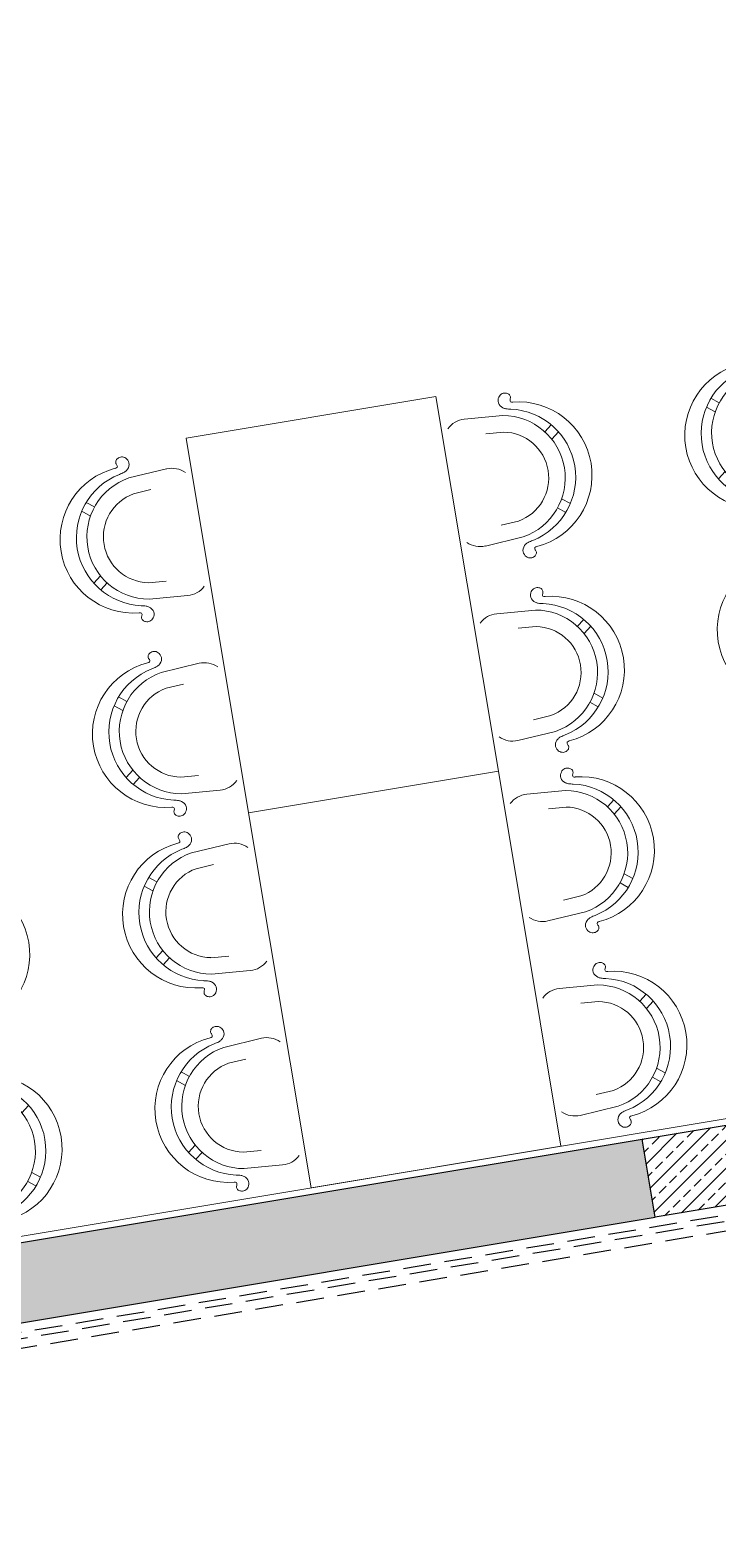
# Model space of a CAD drawing. Header units: millimetres. Extents: x 809 to 8159, y 33 to 4533.
# Drawn here: x 5425 to 5642, y 976.8 to 1448.9 of the extents above; entities that cross this region are included whole.
import ezdxf

# ---------------------------------------------------------------- set-up
doc = ezdxf.new("R2010")
doc.units = ezdxf.units.MM
doc.linetypes.add('DASHED', pattern=[19.05, 12.7, -6.35])
doc.linetypes.add('HIDDEN', pattern=[0.375, 0.25, -0.125])
for name, color, linetype, lineweight in [('B.A.TARAMA', 124, 'DASHED', 15), ('BETONARME', 3, 'Continuous', 25), ('Sıva', 1, 'Continuous', 0), ('TEFRİŞ', 130, 'Continuous', 0), ('TEZGAH', 7, 'Continuous', 0)]:
    doc.layers.add(name, color=color, linetype=linetype, lineweight=lineweight)

# ---------------------------------------------------------------- blocks, each defined once
blk = doc.blocks.new('wewefwef')
at = {"layer": 'TEFRİŞ'}
for p, q in [((20075.6652, -18240.6347, 0.271), (20075.5429, -18240.6434, 0.271)), ((20076.6181, -18240.6347, 0.271), (20076.7404, -18240.6434, 0.271)), ((20075.3973, -18240.6975, 0.271), (20075.4207, -18240.7159, 0.271)), ((20075.6055, -18240.6912, 0.271), (20075.5493, -18240.6952, 0.271)), ((20076.6778, -18240.6912, 0.271), (20076.734, -18240.6952, 0.271)), ((20076.886, -18240.6975, 0.271), (20076.8626, -18240.7159, 0.271)), ((20075.3787, -18240.7226, 0.271), (20075.4034, -18240.742, 0.271)), ((20076.9046, -18240.7226, 0.271), (20076.8799, -18240.742, 0.271)), ((20075.3787, -18240.9523, 0.271), (20075.4034, -18240.933, 0.271)), ((20076.9046, -18240.9523, 0.271), (20076.8799, -18240.933, 0.271)), ((20075.3973, -18240.9775, 0.271), (20075.4207, -18240.9591, 0.271)), ((20075.6055, -18240.9838, 0.271), (20075.5493, -18240.9798, 0.271)), ((20076.6778, -18240.9838, 0.271), (20076.734, -18240.9798, 0.271)), ((20076.886, -18240.9775, 0.271), (20076.8626, -18240.9591, 0.271)), ((20075.6652, -18241.0403, 0.271), (20075.5429, -18241.0316, 0.271)), ((20076.6181, -18241.0403, 0.271), (20076.7404, -18241.0316, 0.271)), ((20075.6652, -18241.257, 0.271), (20075.5429, -18241.2658, 0.271)), ((20076.6181, -18241.257, 0.271), (20076.7404, -18241.2658, 0.271)), ((20075.3973, -18241.3198, 0.271), (20075.4207, -18241.3382, 0.271)), ((20075.6055, -18241.3135, 0.271), (20075.5493, -18241.3175, 0.271)), ((20076.6778, -18241.3135, 0.271), (20076.734, -18241.3175, 0.271)), ((20076.886, -18241.3198, 0.271), (20076.8626, -18241.3382, 0.271)), ((20075.3787, -18241.345, 0.271), (20075.4034, -18241.3644, 0.271)), ((20076.9046, -18241.345, 0.271), (20076.8799, -18241.3644, 0.271)), ((20075.3787, -18241.5747, 0.271), (20075.4034, -18241.5553, 0.271)), ((20076.9046, -18241.5747, 0.271), (20076.8799, -18241.5553, 0.271)), ((20075.3973, -18241.5999, 0.271), (20075.4207, -18241.5815, 0.271)), ((20075.6055, -18241.6062, 0.271), (20075.5493, -18241.6022, 0.271)), ((20076.6778, -18241.6062, 0.271), (20076.734, -18241.6022, 0.271)), ((20076.886, -18241.5999, 0.271), (20076.8626, -18241.5815, 0.271)), ((20075.6652, -18241.6627, 0.271), (20075.5429, -18241.6539, 0.271)), ((20076.6181, -18241.6627, 0.271), (20076.7404, -18241.6539, 0.271))]:
    blk.add_line(p, q, dxfattribs=at)
at = {"layer": 'TEFRİŞ', "elevation": 0.271}
blk.add_lwpolyline([(20075.7417, -18241.7487), (20075.7417, -18240.5487), (20076.5417, -18240.5487), (20076.5417, -18241.7487)], close=True, dxfattribs=at)
at = {"layer": 'TEFRİŞ'}
for centre, radius, start, end in [((20075.5255, -18240.8375, 0.271), 0.2321, 94.9757, 180), ((20076.7579, -18240.8375, 0.271), 0.2321, 0, 85.0243), ((20075.5605, -18240.8375, 0.271), 0.2151, 102.1958, 180), ((20075.5755, -18240.8375, 0.271), 0.1968, 99.5284, 180), ((20075.6704, -18240.7074, 0.271), 0.0729, 45.4026, 94.0856), ((20076.6129, -18240.7074, 0.271), 0.0729, 85.9144, 134.5974), ((20076.7078, -18240.8375, 0.271), 0.1968, 0, 80.4716), ((20076.7228, -18240.8375, 0.271), 0.2151, 0, 77.8042), ((20075.5755, -18240.8375, 0.271), 0.1447, 100.4339, 180), ((20076.7078, -18240.8375, 0.271), 0.1447, 0, 79.5661), ((20075.5255, -18240.8375, 0.271), 0.2321, 180, 265.0243), ((20075.5605, -18240.8375, 0.271), 0.2151, 180, 257.8042), ((20075.5755, -18240.8375, 0.271), 0.1968, 180, 260.4716), ((20075.5755, -18240.8375, 0.271), 0.1447, 180, 259.5661), ((20076.7078, -18240.8375, 0.271), 0.1447, 280.4339, 0), ((20076.7078, -18240.8375, 0.271), 0.1968, 279.5284, 0), ((20076.7228, -18240.8375, 0.271), 0.2151, 282.1958, 0), ((20076.7579, -18240.8375, 0.271), 0.2321, 274.9757, 0), ((20075.6704, -18240.9676, 0.271), 0.0729, 265.9144, 314.5974), ((20076.6129, -18240.9676, 0.271), 0.0729, 225.4026, 274.0856), ((20075.5255, -18241.4599, 0.271), 0.2321, 94.9757, 180), ((20076.7579, -18241.4599, 0.271), 0.2321, 0, 85.0243), ((20075.5605, -18241.4599, 0.271), 0.2151, 102.1958, 180), ((20075.5755, -18241.4599, 0.271), 0.1968, 99.5284, 180), ((20075.6704, -18241.3298, 0.271), 0.0729, 45.4026, 94.0856), ((20076.6129, -18241.3298, 0.271), 0.0729, 85.9144, 134.5974), ((20076.7078, -18241.4599, 0.271), 0.1968, 0, 80.4716), ((20076.7228, -18241.4599, 0.271), 0.2151, 0, 77.8042), ((20075.5755, -18241.4599, 0.271), 0.1447, 100.4339, 180), ((20076.7078, -18241.4599, 0.271), 0.1447, 0, 79.5661), ((20075.5255, -18241.4599, 0.271), 0.2321, 180, 265.0243), ((20075.5605, -18241.4599, 0.271), 0.2151, 180, 257.8042), ((20075.5755, -18241.4599, 0.271), 0.1968, 180, 260.4716), ((20075.5755, -18241.4599, 0.271), 0.1447, 180, 259.5661), ((20076.7078, -18241.4599, 0.271), 0.1447, 280.4339, 0), ((20076.7078, -18241.4599, 0.271), 0.1968, 279.5284, 0), ((20076.7228, -18241.4599, 0.271), 0.2151, 282.1958, 0), ((20076.7579, -18241.4599, 0.271), 0.2321, 274.9757, 0), ((20075.6704, -18241.5899, 0.271), 0.0729, 265.9144, 314.5974), ((20076.6129, -18241.5899, 0.271), 0.0729, 225.4026, 274.0856)]:
    blk.add_arc(centre, radius, start, end, dxfattribs=at)
for points in [[(20075.5151, -18240.6273, 0.271), (20075.5302, -18240.6235, 0.271), (20075.539, -18240.6191, 0.271), (20075.5506, -18240.6013, 0.271), (20075.5461, -18240.5836, 0.271), (20075.5337, -18240.5747, 0.271), (20075.5204, -18240.5756, 0.271), (20075.5122, -18240.5817, 0.271), (20075.5099, -18240.5911, 0.271), (20075.5129, -18240.5996, 0.271), (20075.512, -18240.6041, 0.271), (20075.5053, -18240.6063, 0.271)], [(20076.7682, -18240.6273, 0.271), (20076.7531, -18240.6235, 0.271), (20076.7443, -18240.6191, 0.271), (20076.7327, -18240.6013, 0.271), (20076.7372, -18240.5836, 0.271), (20076.7496, -18240.5747, 0.271), (20076.7629, -18240.5756, 0.271), (20076.7711, -18240.5817, 0.271), (20076.7734, -18240.5911, 0.271), (20076.7704, -18240.5996, 0.271), (20076.7713, -18240.6041, 0.271), (20076.778, -18240.6063, 0.271)], [(20075.5151, -18241.0477, 0.271), (20075.5302, -18241.0514, 0.271), (20075.539, -18241.0559, 0.271), (20075.5506, -18241.0736, 0.271), (20075.5461, -18241.0914, 0.271), (20075.5337, -18241.1003, 0.271), (20075.5204, -18241.0994, 0.271), (20075.5122, -18241.0933, 0.271), (20075.5099, -18241.0838, 0.271), (20075.5129, -18241.0753, 0.271), (20075.512, -18241.0708, 0.271), (20075.5053, -18241.0687, 0.271)], [(20076.7682, -18241.0477, 0.271), (20076.7531, -18241.0514, 0.271), (20076.7443, -18241.0559, 0.271), (20076.7327, -18241.0736, 0.271), (20076.7372, -18241.0914, 0.271), (20076.7496, -18241.1003, 0.271), (20076.7629, -18241.0994, 0.271), (20076.7711, -18241.0933, 0.271), (20076.7734, -18241.0838, 0.271), (20076.7704, -18241.0753, 0.271), (20076.7713, -18241.0708, 0.271), (20076.778, -18241.0687, 0.271)], [(20075.5151, -18241.2496, 0.271), (20075.5302, -18241.2459, 0.271), (20075.539, -18241.2415, 0.271), (20075.5506, -18241.2237, 0.271), (20075.5461, -18241.2059, 0.271), (20075.5337, -18241.197, 0.271), (20075.5204, -18241.1979, 0.271), (20075.5122, -18241.204, 0.271), (20075.5099, -18241.2135, 0.271), (20075.5129, -18241.222, 0.271), (20075.512, -18241.2265, 0.271), (20075.5053, -18241.2287, 0.271)], [(20076.7682, -18241.2496, 0.271), (20076.7531, -18241.2459, 0.271), (20076.7443, -18241.2415, 0.271), (20076.7327, -18241.2237, 0.271), (20076.7372, -18241.2059, 0.271), (20076.7496, -18241.197, 0.271), (20076.7629, -18241.1979, 0.271), (20076.7711, -18241.204, 0.271), (20076.7734, -18241.2135, 0.271), (20076.7704, -18241.222, 0.271), (20076.7713, -18241.2265, 0.271), (20076.778, -18241.2287, 0.271)], [(20075.5151, -18241.6701, 0.271), (20075.5302, -18241.6738, 0.271), (20075.539, -18241.6782, 0.271), (20075.5506, -18241.696, 0.271), (20075.5461, -18241.7138, 0.271), (20075.5337, -18241.7227, 0.271), (20075.5204, -18241.7218, 0.271), (20075.5122, -18241.7157, 0.271), (20075.5099, -18241.7062, 0.271), (20075.5129, -18241.6977, 0.271), (20075.512, -18241.6932, 0.271), (20075.5053, -18241.691, 0.271)], [(20076.7682, -18241.6701, 0.271), (20076.7531, -18241.6738, 0.271), (20076.7443, -18241.6782, 0.271), (20076.7327, -18241.696, 0.271), (20076.7372, -18241.7138, 0.271), (20076.7496, -18241.7227, 0.271), (20076.7629, -18241.7218, 0.271), (20076.7711, -18241.7157, 0.271), (20076.7734, -18241.7062, 0.271), (20076.7704, -18241.6977, 0.271), (20076.7713, -18241.6932, 0.271), (20076.778, -18241.691, 0.271)]]:
    blk.add_spline(points, degree=3, dxfattribs=at)
blk = doc.blocks.new('trthrttrtrthrth')
at = {"layer": 'B.A.TARAMA'}
h = blk.add_hatch(dxfattribs=at)
h.set_pattern_fill('ANSI33', color=256, style=0)
h.set_pattern_definition([(45, (0, -5000), (-4.4901281, 4.4901281), []), (45, (4.49, -5000), (-4.4901281, 4.4901281), [3.175, -1.5875])])
h.paths.add_polyline_path([(39174.51, -16795.84), (39144.51, -16795.84), (39144.51, -17230.86), (39170.4, -17226.55), (39174.51, -17251.21)])
h.paths.add_polyline_path([(39115.33, -17261.07), (39111.22, -17236.41), (38910.49, -17269.87), (38914.6, -17294.53)])
h.paths.add_polyline_path([(38831.58, -17283.02), (38709.86, -17303.31), (38713.97, -17327.97), (38835.69, -17307.68)])
h.paths.add_polyline_path([(38630.95, -17316.46), (38313.53, -17369.36), (38317.64, -17394.02), (38635.06, -17341.12)])
h.paths.add_polyline_path([(38238.73, -17407.17), (38234.62, -17382.51), (37983.53, -17424.36), (37987.64, -17449.02)])
h.paths.add_polyline_path([(37578.24, -17517.26), (37574.13, -17492.6), (37223.04, -17551.11), (37227.15, -17575.77)])
h.paths.add_polyline_path([(37148.24, -17588.92), (37144.13, -17564.26), (37043.2, -17581.08), (37047.22, -17605.76)])
h.paths.add_polyline_path([(36964.29, -17594.24), (36743.11, -17631.1), (36747.22, -17655.76), (36968.3, -17618.91)])
h.paths.add_polyline_path([(35928.85, -17766.81), (35549.23, -17830.08), (35553.34, -17854.74), (35932.96, -17791.47)])
h.paths.add_polyline_path([(35474.43, -17867.89), (35470.32, -17843.23), (34891.95, -17939.62), (34896.06, -17964.28)])
h.paths.add_polyline_path([(34614.38, -17555.81), (34584.79, -17560.79), (34645.49, -17924.94), (34675.07, -17919.96)])
h.paths.add_polyline_path([(33725.19, -15836.27), (33700.53, -15840.38), (33724.13, -15982.01), (33748.79, -15977.9)])
h.paths.add_polyline_path([(33621.34, -15213.2), (33596.68, -15217.31), (33639.82, -15476.13), (33664.48, -15472.02)])
h.paths.add_polyline_path([(34607.56, -15003.01), (34607.56, -14977.71), (33608.23, -15134.53), (33612.34, -15159.19)])
h.paths.add_polyline_path([(35882.56, -14802.93), (35882.56, -14777.63), (34667.56, -14968.29), (34667.56, -14993.6)])
h.paths.add_polyline_path([(39174.51, -16060.93), (39144.51, -16060.93), (39144.51, -16285.84), (39174.51, -16285.84)])
h.paths.add_polyline_path([(39174.51, -15580.93), (39144.51, -15580.93), (39144.51, -15970.93), (39174.51, -15970.93)])
h.paths.add_polyline_path([(39174.51, -15125.93), (39144.51, -15125.93), (39144.51, -15490.93), (39174.51, -15490.93)])
h.paths.add_polyline_path([(39174.51, -14528.2), (39144.51, -14528.2), (39144.51, -15035.93), (39174.51, -15035.93)])
h.paths.add_polyline_path([(34313.56, -16030.93), (34313.56, -16060.93), (34276.56, -16060.93), (34276.56, -16060.93), (34380.16, -16061.03), (34542.65, -17036), (34567.31, -17031.89), (34405.5, -16061.03), (34427.56, -16060.93), (34427.56, -16030.93)])
h.paths.add_polyline_path([(34137.56, -16060.93), (34137.56, -16030.93), (33757.63, -16030.93), (33748.79, -15977.9), (33724.13, -15982.01), (33737.29, -16060.93)])
h = blk.add_hatch(dxfattribs=at)
h.set_pattern_fill('ANSI33', color=256, scale=25, style=0, pattern_type=0)
h.set_pattern_definition([(45, (32415.317, -18322.9636), (-4.4194174, 4.4194174), []), (45, (32419.736, -18322.9636), (-4.4194174, 4.4194174), [3.125, -1.5625])])
h.paths.add_polyline_path([(37574.13, -17492.6), (37653.04, -17479.44), (37657.15, -17504.1), (37578.24, -17517.26)], flags=0)
at = {"layer": 'BETONARME'}
for p, q in [((37223.04, -17551.11), (37574.13, -17492.6)), ((37227.15, -17575.77), (37578.24, -17517.26))]:
    blk.add_line(p, q, dxfattribs=at)
at = {"layer": 'BETONARME', "elevation": 0}
blk.add_lwpolyline([(37574.13, -17492.6), (37653.04, -17479.44), (37657.15, -17504.1), (37578.24, -17517.26)], close=True, dxfattribs=at)

msp = doc.modelspace()

# ---------------------------------------------------------------- linework, layer by layer
at = {"layer": 'Sıva'}
msp.add_line((6851.79, 1306.27), (4008.83, 832.44), dxfattribs=at)
at = {"layer": 'TEZGAH', "color": 0, "linetype": 'HIDDEN', "lineweight": -2, "ltscale": 35, "elevation": 0}
for points in [[(7218.79, 4151.09), (7226.78, 4151.55), (7226.78, 1333.29), (2696.35, 578.21), (2533.63, 1554.5), (2577.72, 1561.85), (2417.64, 2522.35), (1774.78, 2522.35), (1618.53, 3459.82), (4176.6, 3861.03)], [(7218.79, 4148.09), (7223.78, 4148.37), (7223.78, 1335.83), (2698.81, 581.67), (2537.08, 1552.03), (2581.17, 1559.38), (2420.18, 2525.35), (1777.32, 2525.35), (1621.99, 3457.33), (4195.96, 3861.03)], [(7218.79, 4146.08), (7221.78, 4146.25), (7221.78, 1337.52), (2700.46, 583.97), (2539.38, 1550.39), (2583.47, 1557.74), (2421.87, 2527.35), (1779.02, 2527.35), (1624.3, 3455.66), (4208.87, 3861.03)]]:
    msp.add_lwpolyline(points, dxfattribs=at)

# ---------------------------------------------------------------- block references
at = {"layer": 'TEFRİŞ', "xscale": 100.0000000000006, "yscale": 100.0000000000006, "zscale": 100.0000000000006, "rotation": 189.4623222081181}
for p in [(2285902, -1467945.8, -27.1), (2285704.72, -1467978.68, -27.1), (2285724.45, -1468097.05, -27.1), (2285527.17, -1468129.93, -27.1)]:
    msp.add_blockref('wewefwef', p, dxfattribs=at)
at = {"layer": 'TEZGAH', "color": 0, "linetype": 'HIDDEN', "lineweight": -2, "ltscale": 35}
msp.add_blockref('trthrttrtrthrth', (-31955.73, 18591.27), dxfattribs=at)

doc.saveas('drawing.dxf')
